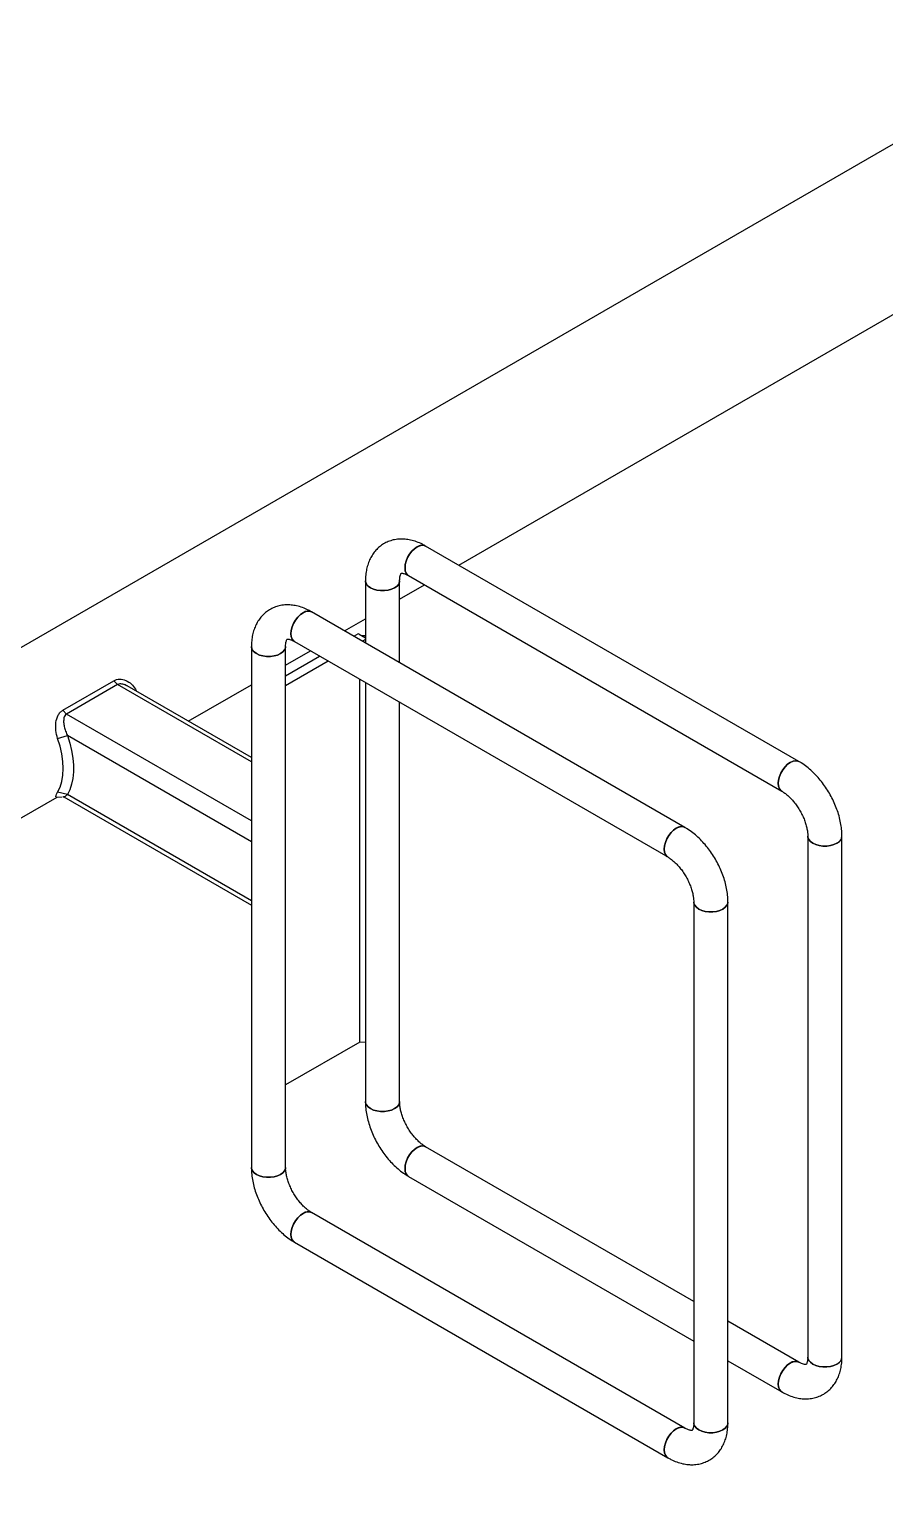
# Model space of a CAD drawing. Header units: millimetres. Extents: x 3092 to 9032, y 1195 to 5395.
# Drawn here: x 7992.4 to 8237.6, y 3010.9 to 3428.6 of the extents above; entities that cross this region are included whole.
import ezdxf

# ---------------------------------------------------------------- set-up
doc = ezdxf.new("R2010")
doc.units = ezdxf.units.MM

# ---------------------------------------------------------------- blocks, each defined once
blk = doc.blocks.new('izometria')
for p, q in [((3357.27, 611.32), (1739.41, -322.65)), ((3098.03, 392.04), (3301.35, 509.41)), ((3237.25, 311.67), (3084.52, 399.84)), ((3237.25, 311.67), (3084.52, 399.84)), ((3059.87, 385.61), (3059.87, 360.71)), ((3059.87, 385.61), (3059.87, 360.71)), ((3073.87, 352.1), (3073.87, 385.61)), ((3073.87, 352.1), (3073.87, 385.61)), ((3073.87, 378.09), (3084.03, 383.96)), ((3077.52, 387.72), (3230.25, 299.55)), ((3077.52, 387.72), (3230.25, 299.55)), ((3190.58, 284.73), (3037.85, 372.9)), ((3190.58, 284.73), (3037.85, 372.9)), ((3051.36, 365.1), (3059.87, 370.01)), ((3013.2, 358.67), (3013.2, 145.56)), ((3013.2, 358.67), (3013.2, 145.56)), ((3027.2, 145.56), (3027.2, 358.67)), ((3027.2, 145.56), (3027.2, 358.67)), ((3030.85, 360.78), (3183.58, 272.61)), ((3030.85, 360.78), (3183.58, 272.61)), ((3055.14, 362.92), (3056.62, 363.77)), ((3057.33, 363.77), (3059.87, 362.3)), ((3059.87, 363.14), (3058.51, 363.09)), ((3058.51, 363.09), (3059.87, 362.3)), ((3059.87, 361.57), (3058.68, 360.88)), ((3027.2, 351.15), (3037.36, 357.02)), ((3027.2, 346.79), (3041.14, 354.83)), ((3044.68, 352.79), (3027.2, 342.71)), ((2936, 332.67), (2956.93, 344.75)), ((2958.45, 343.12), (2937.52, 331.03)), ((2956.93, 344.75), (2958.45, 343.12)), ((2956.93, 344.75), (2958.45, 343.12)), ((3013.2, 311.51), (2958.45, 343.12)), ((3013.2, 313.27), (2961.35, 343.2)), ((3013.2, 313.27), (2961.35, 343.2)), ((2962.23, 342.65), (2961.43, 343.05)), ((2962.23, 342.65), (2961.43, 343.05)), ((2965.83, 341.22), (2966.2, 340.4)), ((2965.83, 341.22), (2966.2, 340.4)), ((2987.39, 328.17), (3013.2, 343.07)), ((3057.52, 196.9), (3057.52, 345.38)), ((3059.96, 343.97), (3059.96, 196.77)), ((3073.87, 172.5), (3073.87, 335.94)), ((3073.87, 172.5), (3073.87, 335.94)), ((2936, 332.67), (2937.52, 331.03)), ((2936, 332.67), (2937.52, 331.03)), ((3013.2, 287.34), (2937.52, 331.03)), ((2933.92, 321.08), (2937.94, 322.3)), ((2933.92, 321.08), (2937.94, 322.3)), ((3013.2, 278.85), (2937.94, 322.3)), ((2933.51, 298.33), (2933.92, 299.1)), ((2933.51, 298.33), (2933.92, 299.1)), ((2937.94, 298.13), (2933.92, 299.1)), ((2937.94, 298.13), (2933.92, 299.1)), ((2730.34, 179.77), (2933.66, 297.15)), ((2933.32, 297.14), (2935.81, 297.22)), ((2933.32, 297.14), (2935.81, 297.22)), ((2936.16, 297.23), (2936.5, 297.24)), ((2936.16, 297.23), (2936.5, 297.24)), ((2936.18, 297.39), (2936.35, 297.29)), ((2936.18, 297.39), (2936.35, 297.29)), ((2936.45, 297.24), (3013.2, 252.92)), ((2936.45, 297.24), (3013.2, 252.92)), ((3013.2, 254.68), (2937.94, 298.13)), ((3240.89, 281.11), (3240.89, 68)), ((3240.89, 281.11), (3240.89, 68)), ((3254.89, 68), (3254.89, 281.11)), ((3254.89, 68), (3254.89, 281.11)), ((3194.22, 254.17), (3194.22, 41.06)), ((3194.22, 254.17), (3194.22, 41.06)), ((3208.22, 41.06), (3208.22, 254.17)), ((3208.22, 41.06), (3208.22, 254.17)), ((3057.52, 196.9), (3027.2, 179.4)), ((3059.96, 196.77), (3057.52, 196.9)), ((3059.87, 196.77), (3059.87, 172.5)), ((3059.87, 196.77), (3059.87, 172.5)), ((3194.22, 90.73), (3084.52, 154.06)), ((3194.22, 90.73), (3084.52, 154.06)), ((3077.52, 141.94), (3194.22, 74.57)), ((3077.52, 141.94), (3194.22, 74.57)), ((3190.58, 38.95), (3037.85, 127.12)), ((3190.58, 38.95), (3037.85, 127.12)), ((3030.85, 115), (3183.58, 26.83)), ((3030.85, 115), (3183.58, 26.83)), ((3237.25, 65.89), (3208.22, 82.65)), ((3237.25, 65.89), (3208.22, 82.65)), ((3208.22, 66.48), (3230.25, 53.77)), ((3208.22, 66.48), (3230.25, 53.77))]:
    blk.add_line(p, q)
at = {"flags": 128}
for points in [[(3077.52, 387.72), (3077.15, 387.98), (3076.56, 388.73), (3076.19, 389.72), (3076.07, 390.92), (3076.19, 392.27), (3076.56, 393.69), (3077.15, 395.11), (3077.93, 396.47), (3078.87, 397.69), (3079.91, 398.72), (3081.02, 399.5), (3082.12, 399.99), (3083.16, 400.17), (3084.1, 400.03), (3084.52, 399.84)], [(3077.52, 387.72), (3077.15, 387.98), (3076.56, 388.73), (3076.19, 389.72), (3076.07, 390.92), (3076.19, 392.27), (3076.56, 393.69), (3077.15, 395.11), (3077.93, 396.47), (3078.87, 397.69), (3079.91, 398.72), (3081.02, 399.5), (3082.12, 399.99), (3083.16, 400.17), (3084.1, 400.03), (3084.52, 399.84)], [(3081.02, 399.5), (3079.91, 398.72), (3078.87, 397.69), (3077.93, 396.47), (3077.15, 395.11), (3076.56, 393.69), (3076.19, 392.27), (3076.07, 390.92), (3076.19, 389.72), (3076.56, 388.73), (3077.15, 387.98), (3077.52, 387.72)], [(3081.02, 399.5), (3079.91, 398.72), (3078.87, 397.69), (3077.93, 396.47), (3077.15, 395.11), (3076.56, 393.69), (3076.19, 392.27), (3076.07, 390.92), (3076.19, 389.72), (3076.56, 388.73), (3077.15, 387.98), (3077.52, 387.72)], [(3073.87, 385.61), (3073.83, 385.16), (3073.48, 384.28), (3072.8, 383.46), (3071.82, 382.76), (3070.6, 382.19), (3069.19, 381.8), (3067.66, 381.6), (3066.09, 381.6), (3064.56, 381.8), (3063.15, 382.19), (3061.92, 382.76), (3060.95, 383.46), (3060.27, 384.28), (3059.92, 385.16), (3059.87, 385.62)], [(3073.87, 385.61), (3073.83, 385.16), (3073.48, 384.28), (3072.8, 383.46), (3071.82, 382.76), (3070.6, 382.19), (3069.19, 381.8), (3067.66, 381.6), (3066.09, 381.6), (3064.56, 381.8), (3063.15, 382.19), (3061.92, 382.76), (3060.95, 383.46), (3060.27, 384.28), (3059.92, 385.16), (3059.87, 385.62)], [(3061.92, 382.76), (3063.15, 382.19), (3064.56, 381.8), (3066.09, 381.6), (3067.66, 381.6), (3069.19, 381.8), (3070.6, 382.19), (3071.82, 382.76), (3072.8, 383.46), (3073.48, 384.28), (3073.83, 385.16), (3073.87, 385.61)], [(3061.92, 382.76), (3063.15, 382.19), (3064.56, 381.8), (3066.09, 381.6), (3067.66, 381.6), (3069.19, 381.8), (3070.6, 382.19), (3071.82, 382.76), (3072.8, 383.46), (3073.48, 384.28), (3073.83, 385.16), (3073.87, 385.61)], [(3030.85, 360.78), (3030.48, 361.04), (3029.89, 361.79), (3029.52, 362.78), (3029.4, 363.98), (3029.52, 365.33), (3029.89, 366.75), (3030.48, 368.17), (3031.26, 369.53), (3032.2, 370.75), (3033.25, 371.78), (3034.35, 372.56), (3035.45, 373.05), (3036.49, 373.23), (3037.43, 373.09), (3037.85, 372.9)], [(3030.85, 360.78), (3030.48, 361.04), (3029.89, 361.79), (3029.52, 362.78), (3029.4, 363.98), (3029.52, 365.33), (3029.89, 366.75), (3030.48, 368.17), (3031.26, 369.53), (3032.2, 370.75), (3033.25, 371.78), (3034.35, 372.56), (3035.45, 373.05), (3036.49, 373.23), (3037.43, 373.09), (3037.85, 372.9)], [(3034.35, 372.56), (3033.25, 371.78), (3032.2, 370.75), (3031.26, 369.53), (3030.48, 368.17), (3029.89, 366.75), (3029.52, 365.33), (3029.4, 363.98), (3029.52, 362.78), (3029.89, 361.79), (3030.48, 361.04), (3030.85, 360.78)], [(3034.35, 372.56), (3033.25, 371.78), (3032.2, 370.75), (3031.26, 369.53), (3030.48, 368.17), (3029.89, 366.75), (3029.52, 365.33), (3029.4, 363.98), (3029.52, 362.78), (3029.89, 361.79), (3030.48, 361.04), (3030.85, 360.78)], [(3027.2, 358.67), (3027.16, 358.22), (3026.81, 357.34), (3026.13, 356.52), (3025.15, 355.82), (3023.93, 355.25), (3022.52, 354.86), (3020.99, 354.66), (3019.42, 354.66), (3017.89, 354.86), (3016.48, 355.25), (3015.25, 355.82), (3014.28, 356.52), (3013.6, 357.34), (3013.25, 358.22), (3013.2, 358.68)], [(3027.2, 358.67), (3027.16, 358.22), (3026.81, 357.34), (3026.13, 356.52), (3025.15, 355.82), (3023.93, 355.25), (3022.52, 354.86), (3020.99, 354.66), (3019.42, 354.66), (3017.89, 354.86), (3016.48, 355.25), (3015.25, 355.82), (3014.28, 356.52), (3013.6, 357.34), (3013.25, 358.22), (3013.2, 358.68)], [(3015.25, 355.82), (3016.48, 355.25), (3017.89, 354.86), (3019.42, 354.66), (3020.99, 354.66), (3022.52, 354.86), (3023.93, 355.25), (3025.15, 355.82), (3026.13, 356.52), (3026.81, 357.34), (3027.16, 358.22), (3027.2, 358.67)], [(3015.25, 355.82), (3016.48, 355.25), (3017.89, 354.86), (3019.42, 354.66), (3020.99, 354.66), (3022.52, 354.86), (3023.93, 355.25), (3025.15, 355.82), (3026.13, 356.52), (3026.81, 357.34), (3027.16, 358.22), (3027.2, 358.67)], [(2937.94, 322.3), (2938.91, 319.19), (2939.64, 316.12), (2940.13, 313.11), (2940.38, 310.2), (2940.38, 307.42), (2940.13, 304.79), (2939.64, 302.36), (2938.91, 300.13), (2937.94, 298.13)], [(2937.94, 322.3), (2938.91, 319.19), (2939.64, 316.12), (2940.13, 313.11), (2940.38, 310.2), (2940.38, 307.42), (2940.13, 304.79), (2939.64, 302.36), (2938.91, 300.13), (2937.94, 298.13)], [(2933.92, 299.1), (2934.89, 301.15), (2935.6, 303.48), (2936.02, 306.03), (2936.16, 308.79), (2936.02, 311.72), (2935.6, 314.77), (2934.89, 317.9), (2933.92, 321.08)], [(2933.92, 299.1), (2934.89, 301.15), (2935.6, 303.48), (2936.02, 306.03), (2936.16, 308.79), (2936.02, 311.72), (2935.6, 314.77), (2934.89, 317.9), (2933.92, 321.08)], [(3230.25, 299.55), (3229.88, 299.81), (3229.29, 300.55), (3228.92, 301.55), (3228.8, 302.75), (3228.92, 304.09), (3229.29, 305.51), (3229.88, 306.94), (3230.66, 308.3), (3231.6, 309.52), (3232.65, 310.55), (3233.75, 311.32), (3234.85, 311.82), (3235.9, 312), (3236.84, 311.86), (3237.25, 311.67)], [(3230.25, 299.55), (3229.88, 299.81), (3229.29, 300.55), (3228.92, 301.55), (3228.8, 302.75), (3228.92, 304.09), (3229.29, 305.51), (3229.88, 306.94), (3230.66, 308.3), (3231.6, 309.52), (3232.65, 310.55), (3233.75, 311.32), (3234.85, 311.82), (3235.9, 312), (3236.84, 311.86), (3237.25, 311.67)], [(3233.75, 311.32), (3234.85, 311.82), (3235.9, 312), (3236.84, 311.86), (3237.25, 311.67), (3236.84, 311.86), (3235.9, 312), (3234.85, 311.82), (3233.75, 311.32), (3232.65, 310.55), (3231.6, 309.52), (3230.66, 308.3), (3229.88, 306.94), (3229.29, 305.51), (3228.92, 304.09), (3228.8, 302.75), (3228.92, 301.55), (3229.29, 300.55), (3229.88, 299.81), (3230.25, 299.55)], [(3233.75, 311.32), (3232.65, 310.55), (3231.6, 309.52), (3230.66, 308.3), (3229.88, 306.94), (3229.29, 305.51), (3228.92, 304.09), (3228.8, 302.75), (3228.92, 301.55), (3229.29, 300.55), (3229.88, 299.81), (3230.25, 299.55)], [(3183.58, 272.61), (3183.21, 272.87), (3182.62, 273.61), (3182.26, 274.61), (3182.13, 275.81), (3182.26, 277.15), (3182.62, 278.57), (3183.21, 280), (3184, 281.35), (3184.93, 282.58), (3185.98, 283.6), (3187.08, 284.38), (3188.18, 284.88), (3189.23, 285.06), (3190.17, 284.92), (3190.58, 284.73)], [(3183.58, 272.61), (3183.21, 272.87), (3182.62, 273.61), (3182.26, 274.61), (3182.13, 275.81), (3182.26, 277.15), (3182.62, 278.57), (3183.21, 280), (3184, 281.35), (3184.93, 282.58), (3185.98, 283.6), (3187.08, 284.38), (3188.18, 284.88), (3189.23, 285.06), (3190.17, 284.92), (3190.58, 284.73)], [(3187.08, 284.38), (3185.98, 283.6), (3184.93, 282.58), (3184, 281.35), (3183.21, 280), (3182.62, 278.57), (3182.26, 277.15), (3182.13, 275.81), (3182.26, 274.61), (3182.62, 273.61), (3183.21, 272.87), (3183.58, 272.61)], [(3187.08, 284.38), (3185.98, 283.6), (3184.93, 282.58), (3184, 281.35), (3183.21, 280), (3182.62, 278.57), (3182.26, 277.15), (3182.13, 275.81), (3182.26, 274.61), (3182.62, 273.61), (3183.21, 272.87), (3183.58, 272.61)], [(3240.89, 281.11), (3240.94, 280.66), (3241.29, 279.78), (3241.97, 278.96), (3242.94, 278.26), (3244.17, 277.69), (3245.58, 277.3), (3247.11, 277.1), (3248.68, 277.1), (3250.2, 277.3), (3251.62, 277.69), (3252.84, 278.26), (3253.82, 278.96), (3254.5, 279.78), (3254.85, 280.66), (3254.89, 281.11)], [(3240.89, 281.11), (3240.94, 280.66), (3241.29, 279.78), (3241.97, 278.96), (3242.94, 278.26), (3244.17, 277.69), (3245.58, 277.3), (3247.11, 277.1), (3248.68, 277.1), (3250.2, 277.3), (3251.62, 277.69), (3252.84, 278.26), (3253.82, 278.96), (3254.5, 279.78), (3254.85, 280.66), (3254.89, 281.11)], [(3252.84, 278.26), (3251.62, 277.69), (3250.2, 277.3), (3248.68, 277.1), (3247.11, 277.1), (3245.58, 277.3), (3244.17, 277.69), (3242.94, 278.26), (3241.97, 278.96), (3241.29, 279.78), (3240.94, 280.66), (3240.89, 281.1)], [(3252.84, 278.26), (3251.62, 277.69), (3250.2, 277.3), (3248.68, 277.1), (3247.11, 277.1), (3245.58, 277.3), (3244.17, 277.69), (3242.94, 278.26), (3241.97, 278.96), (3241.29, 279.78), (3240.94, 280.66), (3240.89, 281.1)], [(3194.22, 254.17), (3194.27, 253.72), (3194.62, 252.84), (3195.3, 252.02), (3196.27, 251.32), (3197.5, 250.75), (3198.91, 250.36), (3200.44, 250.16), (3202.01, 250.16), (3203.54, 250.36), (3204.95, 250.75), (3206.17, 251.32), (3207.15, 252.02), (3207.83, 252.84), (3208.18, 253.72), (3208.22, 254.17)], [(3194.22, 254.17), (3194.27, 253.72), (3194.62, 252.84), (3195.3, 252.02), (3196.27, 251.32), (3197.5, 250.75), (3198.91, 250.36), (3200.44, 250.16), (3202.01, 250.16), (3203.54, 250.36), (3204.95, 250.75), (3206.17, 251.32), (3207.15, 252.02), (3207.83, 252.84), (3208.18, 253.72), (3208.22, 254.17)], [(3206.17, 251.32), (3207.15, 252.02), (3207.83, 252.84), (3208.18, 253.72), (3208.22, 254.17), (3208.18, 253.72), (3207.83, 252.84), (3207.15, 252.02), (3206.17, 251.32), (3204.95, 250.75), (3203.54, 250.36), (3202.01, 250.16), (3200.44, 250.16), (3198.91, 250.36), (3197.5, 250.75), (3196.27, 251.32), (3195.3, 252.02), (3194.62, 252.84), (3194.27, 253.72), (3194.22, 254.16)], [(3206.17, 251.32), (3204.95, 250.75), (3203.54, 250.36), (3202.01, 250.16), (3200.44, 250.16), (3198.91, 250.36), (3197.5, 250.75), (3196.27, 251.32), (3195.3, 252.02), (3194.62, 252.84), (3194.27, 253.72), (3194.22, 254.16)], [(3059.87, 172.5), (3059.92, 172.04), (3060.27, 171.16), (3060.95, 170.35), (3061.92, 169.64), (3063.15, 169.08), (3064.56, 168.68), (3066.09, 168.48), (3067.66, 168.48), (3069.19, 168.68), (3070.6, 169.08), (3071.82, 169.64), (3072.8, 170.35), (3073.48, 171.16), (3073.83, 172.04), (3073.87, 172.51)], [(3059.87, 172.5), (3059.92, 172.04), (3060.27, 171.16), (3060.95, 170.35), (3061.92, 169.64), (3063.15, 169.08), (3064.56, 168.68), (3066.09, 168.48), (3067.66, 168.48), (3069.19, 168.68), (3070.6, 169.08), (3071.82, 169.64), (3072.8, 170.35), (3073.48, 171.16), (3073.83, 172.04), (3073.87, 172.51)], [(3073.87, 172.5), (3073.83, 172.04), (3073.48, 171.16), (3072.8, 170.35), (3071.82, 169.64), (3070.6, 169.08), (3069.19, 168.68), (3067.66, 168.48), (3066.09, 168.48), (3064.56, 168.68), (3063.15, 169.08), (3061.92, 169.64), (3060.95, 170.35), (3060.27, 171.16), (3059.92, 172.04), (3059.87, 172.5)], [(3073.87, 172.5), (3073.83, 172.04), (3073.48, 171.16), (3072.8, 170.35), (3071.82, 169.64), (3070.6, 169.08), (3069.19, 168.68), (3067.66, 168.48), (3066.09, 168.48), (3064.56, 168.68), (3063.15, 169.08), (3061.92, 169.64), (3060.95, 170.35), (3060.27, 171.16), (3059.92, 172.04), (3059.87, 172.5)], [(3077.52, 141.94), (3077.15, 142.2), (3076.56, 142.95), (3076.19, 143.94), (3076.07, 145.14), (3076.19, 146.49), (3076.56, 147.91), (3077.15, 149.33), (3077.93, 150.69), (3078.87, 151.91), (3079.91, 152.94), (3081.02, 153.72), (3082.12, 154.21), (3083.16, 154.39), (3084.1, 154.25), (3084.52, 154.06)], [(3077.52, 141.94), (3077.15, 142.2), (3076.56, 142.95), (3076.19, 143.94), (3076.07, 145.14), (3076.19, 146.49), (3076.56, 147.91), (3077.15, 149.33), (3077.93, 150.69), (3078.87, 151.91), (3079.91, 152.94), (3081.02, 153.72), (3082.12, 154.21), (3083.16, 154.39), (3084.1, 154.25), (3084.52, 154.06)], [(3081.02, 153.72), (3079.91, 152.94), (3078.87, 151.91), (3077.93, 150.69), (3077.15, 149.33), (3076.56, 147.91), (3076.19, 146.49), (3076.07, 145.14), (3076.19, 143.94), (3076.56, 142.95), (3077.15, 142.2), (3077.51, 141.95)], [(3081.02, 153.72), (3079.91, 152.94), (3078.87, 151.91), (3077.93, 150.69), (3077.15, 149.33), (3076.56, 147.91), (3076.19, 146.49), (3076.07, 145.14), (3076.19, 143.94), (3076.56, 142.95), (3077.15, 142.2), (3077.51, 141.95)], [(3013.2, 145.55), (3013.25, 145.1), (3013.6, 144.22), (3014.28, 143.41), (3015.25, 142.7), (3016.48, 142.13), (3017.89, 141.74), (3019.42, 141.54), (3020.99, 141.54), (3022.52, 141.74), (3023.93, 142.13), (3025.15, 142.7), (3026.13, 143.41), (3026.81, 144.22), (3027.16, 145.1), (3027.2, 145.57)], [(3013.2, 145.55), (3013.25, 145.1), (3013.6, 144.22), (3014.28, 143.41), (3015.25, 142.7), (3016.48, 142.13), (3017.89, 141.74), (3019.42, 141.54), (3020.99, 141.54), (3022.52, 141.74), (3023.93, 142.13), (3025.15, 142.7), (3026.13, 143.41), (3026.81, 144.22), (3027.16, 145.1), (3027.2, 145.57)], [(3027.2, 145.56), (3027.16, 145.1), (3026.81, 144.22), (3026.13, 143.41), (3025.15, 142.7), (3023.93, 142.13), (3022.52, 141.74), (3020.99, 141.54), (3019.42, 141.54), (3017.89, 141.74), (3016.48, 142.13), (3015.25, 142.7), (3014.28, 143.41), (3013.6, 144.22), (3013.25, 145.1), (3013.2, 145.56)], [(3027.2, 145.56), (3027.16, 145.1), (3026.81, 144.22), (3026.13, 143.41), (3025.15, 142.7), (3023.93, 142.13), (3022.52, 141.74), (3020.99, 141.54), (3019.42, 141.54), (3017.89, 141.74), (3016.48, 142.13), (3015.25, 142.7), (3014.28, 143.41), (3013.6, 144.22), (3013.25, 145.1), (3013.2, 145.56)], [(3030.85, 115), (3030.48, 115.26), (3029.89, 116.01), (3029.52, 117), (3029.4, 118.2), (3029.52, 119.55), (3029.89, 120.97), (3030.48, 122.39), (3031.26, 123.75), (3032.2, 124.97), (3033.25, 126), (3034.35, 126.78), (3035.45, 127.27), (3036.49, 127.45), (3037.43, 127.31), (3037.85, 127.12)], [(3030.85, 115), (3030.48, 115.26), (3029.89, 116.01), (3029.52, 117), (3029.4, 118.2), (3029.52, 119.55), (3029.89, 120.97), (3030.48, 122.39), (3031.26, 123.75), (3032.2, 124.97), (3033.25, 126), (3034.35, 126.78), (3035.45, 127.27), (3036.49, 127.45), (3037.43, 127.31), (3037.85, 127.12)], [(3034.35, 126.78), (3033.25, 126), (3032.2, 124.97), (3031.26, 123.75), (3030.48, 122.39), (3029.89, 120.97), (3029.52, 119.55), (3029.4, 118.2), (3029.52, 117), (3029.89, 116.01), (3030.48, 115.26), (3030.84, 115)], [(3034.35, 126.78), (3033.25, 126), (3032.2, 124.97), (3031.26, 123.75), (3030.48, 122.39), (3029.89, 120.97), (3029.52, 119.55), (3029.4, 118.2), (3029.52, 117), (3029.89, 116.01), (3030.48, 115.26), (3030.84, 115)], [(3230.25, 53.77), (3229.88, 54.03), (3229.29, 54.78), (3228.92, 55.77), (3228.8, 56.97), (3228.92, 58.32), (3229.29, 59.74), (3229.88, 61.16), (3230.66, 62.52), (3231.6, 63.74), (3232.65, 64.77), (3233.75, 65.55), (3234.85, 66.04), (3235.9, 66.22), (3236.84, 66.08), (3237.23, 65.9)], [(3230.25, 53.77), (3229.88, 54.03), (3229.29, 54.78), (3228.92, 55.77), (3228.8, 56.97), (3228.92, 58.32), (3229.29, 59.74), (3229.88, 61.16), (3230.66, 62.52), (3231.6, 63.74), (3232.65, 64.77), (3233.75, 65.55), (3234.85, 66.04), (3235.9, 66.22), (3236.84, 66.08), (3237.23, 65.9)], [(3252.84, 65.14), (3251.62, 64.58), (3250.2, 64.18), (3248.68, 63.98), (3247.11, 63.98), (3245.58, 64.18), (3244.17, 64.58), (3242.94, 65.14), (3241.97, 65.85), (3241.29, 66.66), (3240.94, 67.54), (3240.89, 68)], [(3252.84, 65.14), (3251.62, 64.58), (3250.2, 64.18), (3248.68, 63.98), (3247.11, 63.98), (3245.58, 64.18), (3244.17, 64.58), (3242.94, 65.14), (3241.97, 65.85), (3241.29, 66.66), (3240.94, 67.54), (3240.89, 68)], [(3240.89, 67.99), (3240.94, 67.54), (3241.29, 66.66), (3241.97, 65.85), (3242.94, 65.14), (3244.17, 64.58), (3245.58, 64.18), (3247.11, 63.98), (3248.68, 63.98), (3250.2, 64.18), (3251.62, 64.58), (3252.84, 65.14), (3253.82, 65.85), (3254.5, 66.66), (3254.85, 67.54), (3254.89, 67.99)], [(3240.89, 67.99), (3240.94, 67.54), (3241.29, 66.66), (3241.97, 65.85), (3242.94, 65.14), (3244.17, 64.58), (3245.58, 64.18), (3247.11, 63.98), (3248.68, 63.98), (3250.2, 64.18), (3251.62, 64.58), (3252.84, 65.14), (3253.82, 65.85), (3254.5, 66.66), (3254.85, 67.54), (3254.89, 67.99)], [(3233.75, 65.55), (3232.65, 64.77), (3231.6, 63.74), (3230.66, 62.52), (3229.88, 61.16), (3229.29, 59.74), (3228.92, 58.32), (3228.8, 56.97), (3228.92, 55.77), (3229.29, 54.78), (3229.88, 54.03), (3230.34, 53.72)], [(3233.75, 65.55), (3232.65, 64.77), (3231.6, 63.74), (3230.66, 62.52), (3229.88, 61.16), (3229.29, 59.74), (3228.92, 58.32), (3228.8, 56.97), (3228.92, 55.77), (3229.29, 54.78), (3229.88, 54.03), (3230.34, 53.72)], [(3183.58, 26.83), (3183.21, 27.09), (3182.62, 27.83), (3182.26, 28.83), (3182.13, 30.03), (3182.26, 31.37), (3182.62, 32.79), (3183.21, 34.22), (3184, 35.58), (3184.93, 36.8), (3185.98, 37.83), (3187.08, 38.6), (3188.18, 39.1), (3189.23, 39.28), (3190.17, 39.14), (3190.56, 38.96)], [(3183.58, 26.83), (3183.21, 27.09), (3182.62, 27.83), (3182.26, 28.83), (3182.13, 30.03), (3182.26, 31.37), (3182.62, 32.79), (3183.21, 34.22), (3184, 35.58), (3184.93, 36.8), (3185.98, 37.83), (3187.08, 38.6), (3188.18, 39.1), (3189.23, 39.28), (3190.17, 39.14), (3190.56, 38.96)], [(3187.08, 38.6), (3185.98, 37.83), (3184.93, 36.8), (3184, 35.58), (3183.21, 34.22), (3182.62, 32.79), (3182.26, 31.37), (3182.13, 30.03), (3182.26, 28.83), (3182.62, 27.83), (3183.21, 27.09), (3183.67, 26.78)], [(3187.08, 38.6), (3185.98, 37.83), (3184.93, 36.8), (3184, 35.58), (3183.21, 34.22), (3182.62, 32.79), (3182.26, 31.37), (3182.13, 30.03), (3182.26, 28.83), (3182.62, 27.83), (3183.21, 27.09), (3183.67, 26.78)], [(3206.17, 38.2), (3204.95, 37.63), (3203.54, 37.24), (3202.01, 37.04), (3200.44, 37.04), (3198.91, 37.24), (3197.5, 37.63), (3196.27, 38.2), (3195.3, 38.91), (3194.62, 39.72), (3194.27, 40.6), (3194.22, 41.06)], [(3206.17, 38.2), (3207.15, 38.91), (3207.83, 39.72), (3208.18, 40.6), (3208.22, 41.06), (3208.18, 40.6), (3207.83, 39.72), (3207.15, 38.91), (3206.17, 38.2), (3204.95, 37.63), (3203.54, 37.24), (3202.01, 37.04), (3200.44, 37.04), (3198.91, 37.24), (3197.5, 37.63), (3196.27, 38.2), (3195.3, 38.91), (3194.62, 39.72), (3194.27, 40.6), (3194.22, 41.06)], [(3194.22, 41.05), (3194.27, 40.6), (3194.62, 39.72), (3195.3, 38.91), (3196.27, 38.2), (3197.5, 37.63), (3198.91, 37.24), (3200.44, 37.04), (3202.01, 37.04), (3203.54, 37.24), (3204.95, 37.63), (3206.17, 38.2), (3207.15, 38.91), (3207.83, 39.72), (3208.18, 40.6), (3208.22, 41.05)], [(3194.22, 41.05), (3194.27, 40.6), (3194.62, 39.72), (3195.3, 38.91), (3196.27, 38.2), (3197.5, 37.63), (3198.91, 37.24), (3200.44, 37.04), (3202.01, 37.04), (3203.54, 37.24), (3204.95, 37.63), (3206.17, 38.2), (3207.15, 38.91), (3207.83, 39.72), (3208.18, 40.6), (3208.22, 41.05)]]:
    blk.add_lwpolyline(points, dxfattribs=at)
for centre, radius, start, end in [((3083.06, 396.73), 3.44, 64.96641, 126.38675), ((3063.3, 385.91), 3.44, 184.92089, 246.4001), ((3036.39, 369.78), 3.44, 64.96547, 126.38737), ((3016.63, 358.97), 3.44, 184.92035, 246.39985), ((3056.97, 363.09), 0.769, 62.61332, 117.38866), ((3062.25, 360.71), 2.38, 180.06459, 195.57385), ((3189.12, 281.61), 3.44, 64.9184, 126.39188), ((3251.46, 281.41), 3.44, 293.60266, 355.04213), ((3083.06, 150.95), 3.44, 64.62436, 126.41929), ((3036.39, 124.01), 3.44, 64.62344, 126.41988), ((3235.79, 62.78), 3.44, 64.91934, 126.39128), ((3251.47, 68.29), 3.44, 293.59812, 355.08168), ((3189.12, 35.83), 3.44, 64.9184, 126.39188)]:
    blk.add_arc(centre, radius, start, end)
for points, knots in [([(3084.52, 399.84), (3084.08, 400.08), (3082.87, 400.75), (3080.83, 401.63), (3078.47, 402.32), (3076.22, 402.68), (3074.02, 402.75), (3071.84, 402.5), (3069.72, 401.92), (3067.77, 401.04), (3066.01, 399.89), (3064.46, 398.51), (3063.12, 396.91), (3062, 395.11), (3061.11, 393.13), (3060.44, 390.96), (3060.02, 388.64), (3059.88, 386.82), (3059.87, 385.8), (3059.87, 385.61)], [0, 0, 0, 0, 0.039273, 0.110457, 0.181372, 0.243288, 0.303228, 0.368011, 0.430587, 0.491301, 0.55083, 0.609825, 0.668886, 0.728744, 0.790053, 0.853304, 0.918696, 0.985049, 1, 1, 1, 1]), ([(3084.52, 399.84), (3084.08, 400.08), (3082.87, 400.75), (3080.83, 401.63), (3078.47, 402.32), (3076.22, 402.68), (3074.02, 402.75), (3071.84, 402.5), (3069.72, 401.92), (3067.77, 401.04), (3066.01, 399.89), (3064.46, 398.51), (3063.12, 396.91), (3062, 395.11), (3061.11, 393.13), (3060.44, 390.96), (3060.02, 388.64), (3059.88, 386.82), (3059.87, 385.8), (3059.87, 385.61)], [0, 0, 0, 0, 0.039273, 0.110457, 0.181372, 0.243288, 0.303228, 0.368011, 0.430587, 0.491301, 0.55083, 0.609825, 0.668886, 0.728744, 0.790053, 0.853304, 0.918696, 0.985049, 1, 1, 1, 1]), ([(3073.87, 385.61), (3073.88, 385.83), (3073.89, 386.46), (3074, 387.33), (3074.2, 388.08), (3074.41, 388.54), (3074.54, 388.73), (3074.54, 388.72), (3074.54, 388.72)], [0, 0, 0, 0, 0.099446, 0.285746, 0.471432, 0.65914, 0.8546, 1, 1, 1, 1]), ([(3073.87, 385.61), (3073.88, 385.83), (3073.89, 386.46), (3074, 387.33), (3074.2, 388.08), (3074.41, 388.54), (3074.54, 388.73), (3074.54, 388.72), (3074.54, 388.72)], [0, 0, 0, 0, 0.099446, 0.285746, 0.471432, 0.65914, 0.8546, 1, 1, 1, 1]), ([(3074.49, 388.69), (3074.49, 388.69), (3074.49, 388.7), (3074.74, 388.72), (3075.25, 388.66), (3076.01, 388.45), (3076.81, 388.11), (3077.34, 387.82), (3077.52, 387.72)], [0, 0, 0, 0, 0.159467, 0.353529, 0.534506, 0.724429, 0.910354, 1, 1, 1, 1]), ([(3074.49, 388.69), (3074.49, 388.69), (3074.49, 388.7), (3074.74, 388.72), (3075.25, 388.66), (3076.01, 388.45), (3076.81, 388.11), (3077.34, 387.82), (3077.52, 387.72)], [0, 0, 0, 0, 0.159467, 0.353529, 0.534506, 0.724429, 0.910354, 1, 1, 1, 1]), ([(3037.85, 372.9), (3037.42, 373.14), (3036.2, 373.81), (3034.16, 374.69), (3031.8, 375.38), (3029.55, 375.74), (3027.36, 375.8), (3025.17, 375.56), (3023.05, 374.97), (3021.1, 374.09), (3019.34, 372.95), (3017.79, 371.56), (3016.45, 369.97), (3015.33, 368.17), (3014.44, 366.19), (3013.77, 364.02), (3013.35, 361.7), (3013.21, 359.88), (3013.21, 358.86), (3013.2, 358.67)], [0, 0, 0, 0, 0.0392732, 0.1104568, 0.1813723, 0.2432878, 0.3032276, 0.3680108, 0.4305866, 0.491301, 0.5508306, 0.6098247, 0.668886, 0.7287437, 0.7900527, 0.8533038, 0.9186958, 0.9850486, 1, 1, 1, 1]), ([(3037.85, 372.9), (3037.42, 373.14), (3036.2, 373.81), (3034.16, 374.69), (3031.8, 375.38), (3029.55, 375.74), (3027.36, 375.8), (3025.17, 375.56), (3023.05, 374.97), (3021.1, 374.09), (3019.34, 372.95), (3017.79, 371.56), (3016.45, 369.97), (3015.33, 368.17), (3014.44, 366.19), (3013.77, 364.02), (3013.35, 361.7), (3013.21, 359.88), (3013.21, 358.86), (3013.2, 358.67)], [0, 0, 0, 0, 0.0392732, 0.1104568, 0.1813723, 0.2432878, 0.3032276, 0.3680108, 0.4305866, 0.491301, 0.5508306, 0.6098247, 0.668886, 0.7287437, 0.7900527, 0.8533038, 0.9186958, 0.9850486, 1, 1, 1, 1]), ([(3027.2, 358.67), (3027.21, 358.89), (3027.22, 359.52), (3027.33, 360.39), (3027.53, 361.14), (3027.74, 361.6), (3027.87, 361.78), (3027.87, 361.78), (3027.87, 361.78)], [0, 0, 0, 0, 0.099447, 0.285746, 0.471431, 0.65914, 0.8546, 1, 1, 1, 1]), ([(3027.2, 358.67), (3027.21, 358.89), (3027.22, 359.52), (3027.33, 360.39), (3027.53, 361.14), (3027.74, 361.6), (3027.87, 361.78), (3027.87, 361.78), (3027.87, 361.78)], [0, 0, 0, 0, 0.099447, 0.285746, 0.471431, 0.65914, 0.8546, 1, 1, 1, 1]), ([(3027.82, 361.75), (3027.82, 361.75), (3027.82, 361.75), (3028.07, 361.78), (3028.58, 361.72), (3029.34, 361.51), (3030.14, 361.17), (3030.67, 360.87), (3030.85, 360.78)], [0, 0, 0, 0, 0.159467, 0.353529, 0.534505, 0.724428, 0.910354, 1, 1, 1, 1]), ([(3027.82, 361.75), (3027.82, 361.75), (3027.82, 361.75), (3028.07, 361.78), (3028.58, 361.72), (3029.34, 361.51), (3030.14, 361.17), (3030.67, 360.87), (3030.85, 360.78)], [0, 0, 0, 0, 0.159467, 0.353529, 0.534505, 0.724428, 0.910354, 1, 1, 1, 1]), ([(2956.93, 344.75), (2957.29, 344.92), (2958.03, 345.27), (2959.7, 345.44), (2961.85, 344.96), (2964.2, 343.52), (2965.29, 341.99), (2965.83, 341.22)], [0, 0, 0, 0, 0.1238139, 0.2505111, 0.5000138, 0.7496267, 1, 1, 1, 1]), ([(2956.93, 344.75), (2957.29, 344.92), (2958.03, 345.27), (2959.7, 345.44), (2961.85, 344.96), (2964.2, 343.52), (2965.29, 341.99), (2965.83, 341.22)], [0, 0, 0, 0, 0.1238139, 0.2505111, 0.5000138, 0.7496267, 1, 1, 1, 1]), ([(2961.43, 343.05), (2960.85, 343.22), (2960.04, 343.47), (2959.02, 343.38), (2958.64, 343.2), (2958.45, 343.12)], [0, 0, 0, 0, 0.553075, 0.78655, 1, 1, 1, 1]), ([(2961.43, 343.05), (2960.85, 343.22), (2960.04, 343.47), (2959.02, 343.38), (2958.64, 343.2), (2958.45, 343.12)], [0, 0, 0, 0, 0.553075, 0.78655, 1, 1, 1, 1]), ([(2933.92, 321.08), (2933.64, 322.16), (2933.06, 324.32), (2933.11, 327.72), (2933.8, 330.24), (2934.86, 331.87), (2935.62, 332.4), (2936, 332.67)], [0, 0, 0, 0, 0.249616, 0.499451, 0.748697, 0.876621, 1, 1, 1, 1]), ([(2933.92, 321.08), (2933.64, 322.16), (2933.06, 324.32), (2933.11, 327.72), (2933.8, 330.24), (2934.86, 331.87), (2935.62, 332.4), (2936, 332.67)], [0, 0, 0, 0, 0.249616, 0.499451, 0.748697, 0.876621, 1, 1, 1, 1]), ([(2936.49, 329.5), (2936.42, 328.94), (2936.29, 327.81), (2936.62, 325.97), (2937.14, 324.1), (2937.68, 322.9), (2937.94, 322.3)], [0, 0, 0, 0, 0.249927, 0.499738, 0.749929, 1, 1, 1, 1]), ([(2936.49, 329.5), (2936.42, 328.94), (2936.29, 327.81), (2936.62, 325.97), (2937.14, 324.1), (2937.68, 322.9), (2937.94, 322.3)], [0, 0, 0, 0, 0.249927, 0.499738, 0.749929, 1, 1, 1, 1]), ([(2937.52, 331.03), (2937.29, 330.85), (2936.79, 330.46), (2936.59, 329.84), (2936.49, 329.5)], [0, 0, 0, 0, 0.468182, 1, 1, 1, 1]), ([(2937.52, 331.03), (2937.29, 330.85), (2936.79, 330.46), (2936.59, 329.84), (2936.49, 329.5)], [0, 0, 0, 0, 0.468182, 1, 1, 1, 1]), ([(3254.89, 281.11), (3254.88, 281.61), (3254.86, 282.98), (3254.61, 285.28), (3254.09, 288.01), (3253.33, 290.75), (3252.34, 293.46), (3251.15, 296.11), (3249.77, 298.69), (3248.22, 301.16), (3246.49, 303.51), (3244.62, 305.7), (3242.62, 307.72), (3240.49, 309.53), (3238.68, 310.82), (3237.58, 311.47), (3237.25, 311.67)], [0, 0, 0, 0, 0.04321, 0.120467, 0.197584, 0.274482, 0.351071, 0.427397, 0.503584, 0.579786, 0.656143, 0.732807, 0.809954, 0.887739, 0.966255, 1, 1, 1, 1]), ([(3254.89, 281.11), (3254.88, 281.61), (3254.86, 282.98), (3254.61, 285.28), (3254.09, 288.01), (3253.33, 290.75), (3252.34, 293.46), (3251.15, 296.11), (3249.77, 298.69), (3248.22, 301.16), (3246.49, 303.51), (3244.62, 305.7), (3242.62, 307.72), (3240.49, 309.53), (3238.68, 310.82), (3237.58, 311.47), (3237.25, 311.67)], [0, 0, 0, 0, 0.04321, 0.120467, 0.197584, 0.274482, 0.351071, 0.427397, 0.503584, 0.579786, 0.656143, 0.732807, 0.809954, 0.887739, 0.966255, 1, 1, 1, 1]), ([(3230.25, 299.55), (3230.45, 299.43), (3231.03, 299.08), (3232.06, 298.33), (3233.33, 297.22), (3234.6, 295.9), (3235.84, 294.39), (3237.01, 292.72), (3238.06, 290.94), (3238.98, 289.09), (3239.73, 287.23), (3240.3, 285.42), (3240.68, 283.7), (3240.87, 282.25), (3240.88, 281.45), (3240.89, 281.11)], [0, 0, 0, 0, 0.041269, 0.119693, 0.199327, 0.280343, 0.36251, 0.445513, 0.528995, 0.6126, 0.695861, 0.778406, 0.859912, 0.940118, 1, 1, 1, 1]), ([(3230.25, 299.55), (3230.45, 299.43), (3231.03, 299.08), (3232.06, 298.33), (3233.33, 297.22), (3234.6, 295.9), (3235.84, 294.39), (3237.01, 292.72), (3238.06, 290.94), (3238.98, 289.09), (3239.73, 287.23), (3240.3, 285.42), (3240.68, 283.7), (3240.87, 282.25), (3240.88, 281.45), (3240.89, 281.11)], [0, 0, 0, 0, 0.041269, 0.119693, 0.199327, 0.280343, 0.36251, 0.445513, 0.528995, 0.6126, 0.695861, 0.778406, 0.859912, 0.940118, 1, 1, 1, 1]), ([(2933.34, 297.16), (2933.23, 297.19), (2933, 297.25), (2933.33, 297.96), (2933.51, 298.33)], [0, 0, 0, 0, 0.4821534, 1, 1, 1, 1]), ([(2933.34, 297.16), (2933.23, 297.19), (2933, 297.25), (2933.33, 297.96), (2933.51, 298.33)], [0, 0, 0, 0, 0.4821534, 1, 1, 1, 1]), ([(2937.94, 298.13), (2937.59, 297.85), (2936.99, 297.37), (2936.62, 297.23), (2936.51, 297.24), (2936.49, 297.24)], [0, 0, 0, 0, 0.537096, 0.918777, 1, 1, 1, 1]), ([(2937.94, 298.13), (2937.59, 297.85), (2936.99, 297.37), (2936.62, 297.23), (2936.51, 297.24), (2936.49, 297.24)], [0, 0, 0, 0, 0.537096, 0.918777, 1, 1, 1, 1]), ([(3208.22, 254.17), (3208.22, 254.67), (3208.19, 256.04), (3207.95, 258.34), (3207.42, 261.07), (3206.66, 263.8), (3205.67, 266.51), (3204.49, 269.17), (3203.1, 271.75), (3201.55, 274.22), (3199.83, 276.57), (3197.96, 278.76), (3195.95, 280.78), (3193.82, 282.59), (3192.01, 283.88), (3190.91, 284.53), (3190.58, 284.73)], [0, 0, 0, 0, 0.04321, 0.120467, 0.197584, 0.274482, 0.351071, 0.427397, 0.503584, 0.579786, 0.656143, 0.732807, 0.809954, 0.887739, 0.966255, 1, 1, 1, 1]), ([(3208.22, 254.17), (3208.22, 254.67), (3208.19, 256.04), (3207.95, 258.34), (3207.42, 261.07), (3206.66, 263.8), (3205.67, 266.51), (3204.49, 269.17), (3203.1, 271.75), (3201.55, 274.22), (3199.83, 276.57), (3197.96, 278.76), (3195.95, 280.78), (3193.82, 282.59), (3192.01, 283.88), (3190.91, 284.53), (3190.58, 284.73)], [0, 0, 0, 0, 0.04321, 0.120467, 0.197584, 0.274482, 0.351071, 0.427397, 0.503584, 0.579786, 0.656143, 0.732807, 0.809954, 0.887739, 0.966255, 1, 1, 1, 1]), ([(3183.58, 272.61), (3183.78, 272.49), (3184.36, 272.14), (3185.39, 271.39), (3186.66, 270.28), (3187.93, 268.96), (3189.17, 267.44), (3190.34, 265.78), (3191.39, 263.99), (3192.31, 262.15), (3193.06, 260.29), (3193.63, 258.47), (3194.01, 256.76), (3194.2, 255.31), (3194.22, 254.51), (3194.22, 254.17)], [0, 0, 0, 0, 0.041269, 0.119693, 0.199327, 0.280343, 0.36251, 0.445513, 0.528995, 0.6126, 0.695861, 0.778406, 0.859912, 0.940118, 1, 1, 1, 1]), ([(3183.58, 272.61), (3183.78, 272.49), (3184.36, 272.14), (3185.39, 271.39), (3186.66, 270.28), (3187.93, 268.96), (3189.17, 267.44), (3190.34, 265.78), (3191.39, 263.99), (3192.31, 262.15), (3193.06, 260.29), (3193.63, 258.47), (3194.01, 256.76), (3194.2, 255.31), (3194.22, 254.51), (3194.22, 254.17)], [0, 0, 0, 0, 0.041269, 0.119693, 0.199327, 0.280343, 0.36251, 0.445513, 0.528995, 0.6126, 0.695861, 0.778406, 0.859912, 0.940118, 1, 1, 1, 1]), ([(3059.87, 172.5), (3059.88, 172), (3059.91, 170.63), (3060.15, 168.33), (3060.68, 165.6), (3061.44, 162.87), (3062.42, 160.16), (3063.61, 157.5), (3064.99, 154.92), (3066.55, 152.45), (3068.27, 150.1), (3070.14, 147.91), (3072.15, 145.89), (3074.28, 144.08), (3076.09, 142.79), (3077.19, 142.14), (3077.52, 141.94)], [0, 0, 0, 0, 0.04321, 0.120467, 0.197585, 0.274483, 0.351071, 0.427398, 0.503585, 0.579787, 0.656143, 0.732807, 0.809953, 0.887739, 0.966255, 1, 1, 1, 1]), ([(3059.87, 172.5), (3059.88, 172), (3059.91, 170.63), (3060.15, 168.33), (3060.68, 165.6), (3061.44, 162.87), (3062.42, 160.16), (3063.61, 157.5), (3064.99, 154.92), (3066.55, 152.45), (3068.27, 150.1), (3070.14, 147.91), (3072.15, 145.89), (3074.28, 144.08), (3076.09, 142.79), (3077.19, 142.14), (3077.52, 141.94)], [0, 0, 0, 0, 0.04321, 0.120467, 0.197585, 0.274483, 0.351071, 0.427398, 0.503585, 0.579787, 0.656143, 0.732807, 0.809953, 0.887739, 0.966255, 1, 1, 1, 1]), ([(3084.52, 154.06), (3084.32, 154.18), (3083.74, 154.53), (3082.71, 155.28), (3081.44, 156.39), (3080.17, 157.71), (3078.92, 159.23), (3077.76, 160.89), (3076.7, 162.67), (3075.79, 164.52), (3075.04, 166.38), (3074.47, 168.2), (3074.09, 169.91), (3073.9, 171.36), (3073.88, 172.16), (3073.87, 172.5)], [0, 0, 0, 0, 0.04127, 0.119693, 0.199328, 0.280344, 0.362511, 0.445511, 0.528996, 0.6126, 0.695859, 0.778406, 0.859912, 0.940115, 1, 1, 1, 1]), ([(3084.52, 154.06), (3084.32, 154.18), (3083.74, 154.53), (3082.71, 155.28), (3081.44, 156.39), (3080.17, 157.71), (3078.92, 159.23), (3077.76, 160.89), (3076.7, 162.67), (3075.79, 164.52), (3075.04, 166.38), (3074.47, 168.2), (3074.09, 169.91), (3073.9, 171.36), (3073.88, 172.16), (3073.87, 172.5)], [0, 0, 0, 0, 0.04127, 0.119693, 0.199328, 0.280344, 0.362511, 0.445511, 0.528996, 0.6126, 0.695859, 0.778406, 0.859912, 0.940115, 1, 1, 1, 1]), ([(3013.2, 145.56), (3013.21, 145.06), (3013.24, 143.69), (3013.48, 141.39), (3014.01, 138.66), (3014.77, 135.92), (3015.75, 133.21), (3016.94, 130.56), (3018.32, 127.98), (3019.88, 125.51), (3021.6, 123.16), (3023.47, 120.97), (3025.48, 118.95), (3027.61, 117.14), (3029.42, 115.85), (3030.52, 115.2), (3030.85, 115)], [0, 0, 0, 0, 0.04321, 0.120467, 0.197585, 0.274483, 0.351071, 0.427398, 0.503585, 0.579787, 0.656143, 0.732807, 0.809953, 0.887739, 0.966255, 1, 1, 1, 1]), ([(3013.2, 145.56), (3013.21, 145.06), (3013.24, 143.69), (3013.48, 141.39), (3014.01, 138.66), (3014.77, 135.92), (3015.75, 133.21), (3016.94, 130.56), (3018.32, 127.98), (3019.88, 125.51), (3021.6, 123.16), (3023.47, 120.97), (3025.48, 118.95), (3027.61, 117.14), (3029.42, 115.85), (3030.52, 115.2), (3030.85, 115)], [0, 0, 0, 0, 0.04321, 0.120467, 0.197585, 0.274483, 0.351071, 0.427398, 0.503585, 0.579787, 0.656143, 0.732807, 0.809953, 0.887739, 0.966255, 1, 1, 1, 1]), ([(3037.85, 127.12), (3037.65, 127.24), (3037.07, 127.59), (3036.04, 128.34), (3034.77, 129.45), (3033.5, 130.77), (3032.26, 132.28), (3031.09, 133.95), (3030.03, 135.73), (3029.12, 137.58), (3028.37, 139.44), (3027.8, 141.25), (3027.42, 142.97), (3027.23, 144.42), (3027.21, 145.21), (3027.2, 145.56)], [0, 0, 0, 0, 0.0412699, 0.1196931, 0.1993279, 0.2803439, 0.3625108, 0.4455115, 0.528996, 0.6126004, 0.6958591, 0.7784058, 0.859912, 0.9401151, 1, 1, 1, 1]), ([(3037.85, 127.12), (3037.65, 127.24), (3037.07, 127.59), (3036.04, 128.34), (3034.77, 129.45), (3033.5, 130.77), (3032.26, 132.28), (3031.09, 133.95), (3030.03, 135.73), (3029.12, 137.58), (3028.37, 139.44), (3027.8, 141.25), (3027.42, 142.97), (3027.23, 144.42), (3027.21, 145.21), (3027.2, 145.56)], [0, 0, 0, 0, 0.0412699, 0.1196931, 0.1993279, 0.2803439, 0.3625108, 0.4455115, 0.528996, 0.6126004, 0.6958591, 0.7784058, 0.859912, 0.9401151, 1, 1, 1, 1]), ([(3230.25, 53.77), (3230.68, 53.53), (3231.89, 52.86), (3233.94, 51.98), (3236.29, 51.29), (3238.55, 50.93), (3240.74, 50.87), (3242.92, 51.11), (3245.05, 51.7), (3247, 52.57), (3248.76, 53.72), (3250.31, 55.11), (3251.65, 56.7), (3252.76, 58.5), (3253.66, 60.48), (3254.32, 62.65), (3254.75, 64.97), (3254.88, 66.79), (3254.89, 67.81), (3254.89, 68)], [0, 0, 0, 0, 0.039272, 0.110457, 0.181372, 0.243288, 0.303227, 0.368011, 0.430587, 0.491301, 0.55083, 0.609823, 0.668885, 0.728743, 0.790053, 0.853304, 0.918696, 0.985049, 1, 1, 1, 1]), ([(3230.25, 53.77), (3230.68, 53.53), (3231.89, 52.86), (3233.94, 51.98), (3236.29, 51.29), (3238.55, 50.93), (3240.74, 50.87), (3242.92, 51.11), (3245.05, 51.7), (3247, 52.57), (3248.76, 53.72), (3250.31, 55.11), (3251.65, 56.7), (3252.76, 58.5), (3253.66, 60.48), (3254.32, 62.65), (3254.75, 64.97), (3254.88, 66.79), (3254.89, 67.81), (3254.89, 68)], [0, 0, 0, 0, 0.039272, 0.110457, 0.181372, 0.243288, 0.303227, 0.368011, 0.430587, 0.491301, 0.55083, 0.609823, 0.668885, 0.728743, 0.790053, 0.853304, 0.918696, 0.985049, 1, 1, 1, 1]), ([(3240.27, 64.92), (3240.27, 64.92), (3240.28, 64.92), (3240.03, 64.89), (3239.52, 64.95), (3238.76, 65.16), (3237.96, 65.5), (3237.42, 65.8), (3237.25, 65.89)], [0, 0, 0, 0, 0.159472, 0.353533, 0.534508, 0.724427, 0.910357, 1, 1, 1, 1]), ([(3240.27, 64.92), (3240.27, 64.92), (3240.28, 64.92), (3240.03, 64.89), (3239.52, 64.95), (3238.76, 65.16), (3237.96, 65.5), (3237.42, 65.8), (3237.25, 65.89)], [0, 0, 0, 0, 0.159472, 0.353533, 0.534508, 0.724427, 0.910357, 1, 1, 1, 1]), ([(3240.89, 68), (3240.89, 67.78), (3240.88, 67.15), (3240.77, 66.28), (3240.57, 65.53), (3240.36, 65.07), (3240.22, 64.88), (3240.22, 64.89), (3240.22, 64.89)], [0, 0, 0, 0, 0.099452, 0.285745, 0.471435, 0.65914, 0.854603, 1, 1, 1, 1]), ([(3240.89, 68), (3240.89, 67.78), (3240.88, 67.15), (3240.77, 66.28), (3240.57, 65.53), (3240.36, 65.07), (3240.22, 64.88), (3240.22, 64.89), (3240.22, 64.89)], [0, 0, 0, 0, 0.099452, 0.285745, 0.471435, 0.65914, 0.854603, 1, 1, 1, 1]), ([(3183.58, 26.83), (3184.01, 26.59), (3185.22, 25.92), (3187.27, 25.04), (3189.62, 24.35), (3191.88, 23.99), (3194.07, 23.92), (3196.25, 24.17), (3198.38, 24.75), (3200.33, 25.63), (3202.09, 26.78), (3203.64, 28.16), (3204.98, 29.76), (3206.09, 31.56), (3206.99, 33.54), (3207.66, 35.71), (3208.08, 38.03), (3208.22, 39.84), (3208.22, 40.87), (3208.22, 41.06)], [0, 0, 0, 0, 0.039272, 0.110457, 0.181371, 0.243288, 0.303227, 0.368011, 0.430587, 0.491301, 0.55083, 0.609823, 0.668885, 0.728743, 0.790053, 0.853304, 0.918696, 0.985049, 1, 1, 1, 1]), ([(3183.58, 26.83), (3184.01, 26.59), (3185.22, 25.92), (3187.27, 25.04), (3189.62, 24.35), (3191.88, 23.99), (3194.07, 23.92), (3196.25, 24.17), (3198.38, 24.75), (3200.33, 25.63), (3202.09, 26.78), (3203.64, 28.16), (3204.98, 29.76), (3206.09, 31.56), (3206.99, 33.54), (3207.66, 35.71), (3208.08, 38.03), (3208.22, 39.84), (3208.22, 40.87), (3208.22, 41.06)], [0, 0, 0, 0, 0.039272, 0.110457, 0.181371, 0.243288, 0.303227, 0.368011, 0.430587, 0.491301, 0.55083, 0.609823, 0.668885, 0.728743, 0.790053, 0.853304, 0.918696, 0.985049, 1, 1, 1, 1]), ([(3193.6, 37.98), (3193.6, 37.98), (3193.61, 37.97), (3193.36, 37.95), (3192.85, 38.01), (3192.09, 38.22), (3191.29, 38.56), (3190.75, 38.85), (3190.58, 38.95)], [0, 0, 0, 0, 0.159472, 0.353532, 0.534508, 0.724428, 0.910357, 1, 1, 1, 1]), ([(3193.6, 37.98), (3193.6, 37.98), (3193.61, 37.97), (3193.36, 37.95), (3192.85, 38.01), (3192.09, 38.22), (3191.29, 38.56), (3190.75, 38.85), (3190.58, 38.95)], [0, 0, 0, 0, 0.159472, 0.353532, 0.534508, 0.724428, 0.910357, 1, 1, 1, 1]), ([(3194.22, 41.06), (3194.22, 40.84), (3194.21, 40.2), (3194.1, 39.34), (3193.9, 38.59), (3193.69, 38.13), (3193.55, 37.94), (3193.55, 37.95), (3193.55, 37.95)], [0, 0, 0, 0, 0.0994522, 0.2857445, 0.471435, 0.6591397, 0.8546017, 1, 1, 1, 1]), ([(3194.22, 41.06), (3194.22, 40.84), (3194.21, 40.2), (3194.1, 39.34), (3193.9, 38.59), (3193.69, 38.13), (3193.55, 37.94), (3193.55, 37.95), (3193.55, 37.95)], [0, 0, 0, 0, 0.0994522, 0.2857445, 0.471435, 0.6591397, 0.8546017, 1, 1, 1, 1])]:
    blk.add_open_spline(points, degree=3, knots=knots)

msp = doc.modelspace()

# ---------------------------------------------------------------- block references
at = {"xscale": 0.7, "yscale": 0.7, "zscale": 0.7}
msp.add_blockref('izometria', (5946.86, 3000.71), dxfattribs=at)

doc.saveas('drawing.dxf')
